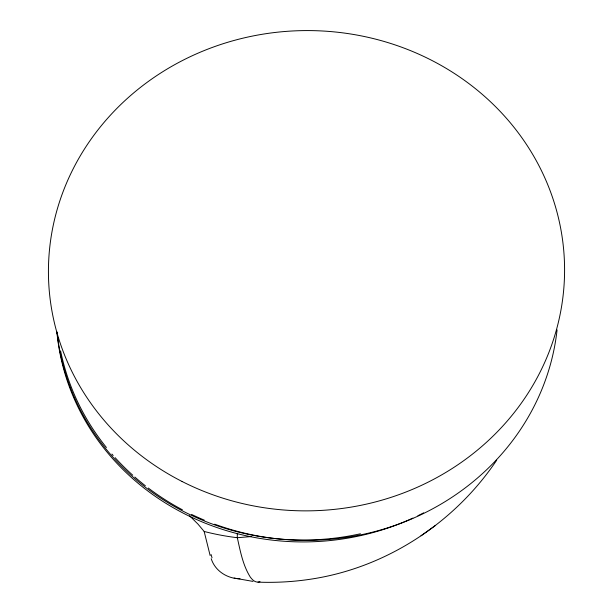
<?xml version="1.0" encoding="UTF-8"?>
<svg xmlns="http://www.w3.org/2000/svg" width="613" height="613" viewBox="0 0 613 613"><rect width="100%" height="100%" fill="white"/><g stroke="black" fill="none" stroke-linecap="round" stroke-linejoin="round"><path stroke-width="0.92" d="M496.683 460.21C454.471 523.096 385.83 567.929 310.714 579.178C293.282 581.852 275.612 582.794 257.996 582.143C254.587 582.204 252.058 579.523 250.211 576.963C242.863 565.132 240.296 551.125 237.323 537.716A266.05 27.976 -75.7 0 1 237.3 533.731M421.016 535.793L435.621 525.341M257.996 582.143L260.035 581.645M251.437 536.559L237.323 537.716A243.039 226.128 -1.3 0 1 204.16 531.471M240.035 578.764C227.423 578.764 215.025 570.971 211.209 558.658M253.008 581.408L234.143 578.067M189.524 515.732L197.968 524.1L204.16 531.456L210.144 555.554M360.429 533.777A247.913 230.657 -1.3 0 1 57.055 332.108M423.66 512.843A247.913 230.657 -1.3 0 1 417.89 515.732M412.878 518.1A247.913 230.657 -1.3 0 1 56.909 332.1M212.029 557.73A306.278 101.306 -52.4 0 1 211.079 554.52M557.079 329.886A251.085 233.614 -1.3 0 1 214.703 524.184M204.275 520.115A251.085 233.614 -1.3 0 1 191.54 514.414M182.429 509.809A251.085 233.614 -1.3 0 1 148.285 488.025M145.381 485.787A251.085 233.614 -1.3 0 1 134.829 477.044M132.783 475.236A251.085 233.614 -1.3 0 1 115.098 457.635M113.183 455.505A251.085 233.614 -1.3 0 1 111.926 454.072M106.424 447.505A251.085 233.614 -1.3 0 1 60.626 350.973M182.076 481.489A258.088 240.135 -1.3 0 0 564.527 265.008A258.088 240.135 -1.3 0 0 172.897 65.675A258.088 240.135 -1.3 0 0 182.076 481.489"/></g></svg>
